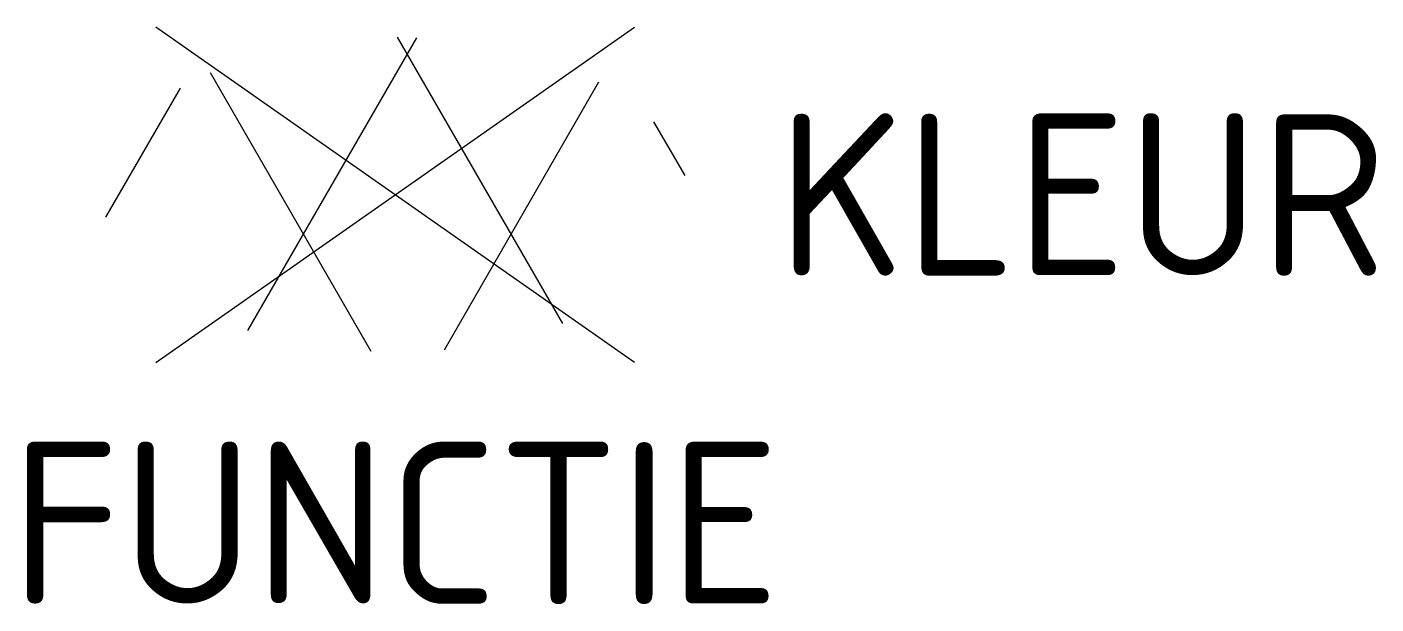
# Model space of a CAD drawing. Header units: metres. Extents: x -4.1 to 10.9, y -4.6 to 1.9.
import ezdxf
from ezdxf.enums import TextEntityAlignment as Align

# ---------------------------------------------------------------- set-up
doc = ezdxf.new("R2010")
doc.units = ezdxf.units.M
doc.styles.add('NLCS-ISO', font='NLCS-ISO.ttf')

msp = doc.modelspace()

# ---------------------------------------------------------------- linework, layer by layer
for p, q in [((-2.662, -1.864), (2.662, 1.864)), ((2.662, -1.864), (-2.662, 1.864)), ((-1.637, -1.511), (0.243, 1.745)), ((1.865, -1.432), (0.028, 1.75)), ((-0.265, -1.744), (-2.054, 1.356)), ((0.55, -1.724), (2.268, 1.253)), ((-3.217, -0.248), (-2.389, 1.186)), ((3.225, 0.212), (2.879, 0.811))]:
    msp.add_line(p, q)

# ---------------------------------------------------------------- texts
at = {"style": 'NLCS-ISO'}
msp.add_attdef('KLEUR', text='', height=1.8, dxfattribs=at).set_placement((4.25, 0), align=Align.MIDDLE_LEFT)
at = {"style": 'NLCS-ISO', "flags": 1}
msp.add_attdef('FUNCTIE', text='', height=1.8, dxfattribs=at).set_placement((0, -2.75), align=Align.TOP_CENTER)

doc.saveas('drawing.dxf')
